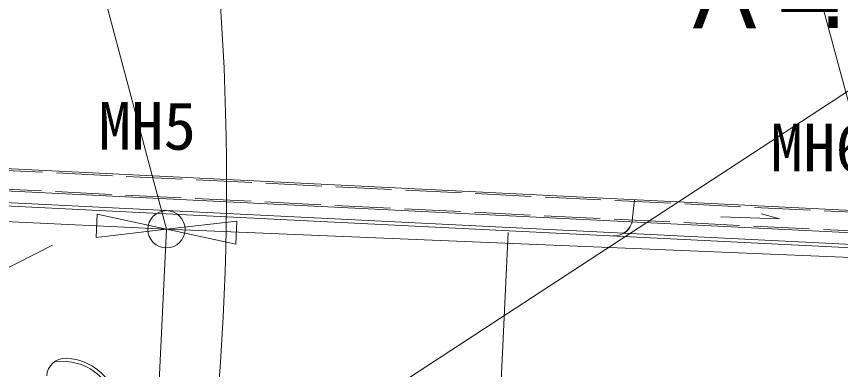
# Model space of a CAD drawing. Units: millimetres on the paper. Extents: x 0 to 420, y -21 to 297.
# Drawn here: x 287.2 to 375.6, y 202.1 to 240 of the extents above; entities that cross this region are included whole.
import ezdxf
from ezdxf.enums import TextEntityAlignment as Align

# ---------------------------------------------------------------- set-up
doc = ezdxf.new("R2010")
doc.units = ezdxf.units.MM
doc.linetypes.add('DASHED', pattern=[7.5, 6, -1.5])
for name, color, linetype, lineweight in [('_0-5_②．汚水', 7, 'Continuous', 9), ('①．道路', 7, 'Continuous', 9), ('①．雨水', 7, 'Continuous', 9), ('②．汚水', 3, 'Continuous', 9), ('⑥．新設', 5, 'Continuous', 9), ('⑦．防火', 3, 'Continuous', 9), ('造成地', 7, 'Continuous', 9)]:
    doc.layers.add(name, color=color, linetype=linetype, lineweight=lineweight)
doc.styles.add('ＭＳ ゴシック', font='')
doc.styles.get('ＭＳ ゴシック').set_extended_font_data('MS Gothic')

msp = doc.modelspace()

# ---------------------------------------------------------------- linework, layer by layer
at = {"layer": '_0-5_②．汚水'}
for p, q in [((303.284, 217.172), (291.515, 261.095)), ((380.954, 214.008), (369.348, 257.322)), ((291.036, 215.484), (247.925, 193.616))]:
    msp.add_line(p, q, dxfattribs=at)
at = {"layer": '①．道路'}
for p, q in [((181.203, 228.849), (387.36, 218.686)), ((178.367, 224.984), (419.358, 213.104)), ((178.385, 225.343), (419.358, 213.464)), ((353.207, 217.76), (353.497, 220.355)), ((291.35, 203.035), (292.493, 202.978))]:
    msp.add_line(p, q, dxfattribs=at)
for centre, radius, start, end in [((351.306, 218.461), 2, 267.17781, 339.72021), ((292.413, 201.34), 2, 87.17781, 177.13799), ((292.216, 197.345), 5.64, 37.63925, 87.17781), ((292.216, 197.345), 6, 357.17781, 87.17781)]:
    msp.add_arc(centre, radius, start, end, dxfattribs=at)
at = {"layer": '①．雨水', "linetype": 'DASHED'}
for p, q in [((387.35, 218.486), (181.194, 228.649)), ((387.251, 216.489), (181.095, 226.651))]:
    msp.add_line(p, q, dxfattribs=at)
at = {"layer": '①．雨水'}
for p, q in [((387.36, 218.686), (181.203, 228.849)), ((387.242, 216.289), (181.085, 226.452)), ((362.771, 218.519), (369.043, 218.298)), ((369.043, 218.298), (367.125, 218.82))]:
    msp.add_line(p, q, dxfattribs=at)
at = {"layer": '②．汚水'}
for p, q in [((303.268, 217.173), (168.436, 223.704)), ((295.838, 218.784), (295.717, 216.287)), ((303.268, 217.173), (295.838, 218.784)), ((310.819, 218.059), (303.268, 217.173)), ((310.698, 215.562), (310.819, 218.059)), ((294.486, 34.397), (303.268, 217.173)), ((295.717, 216.287), (303.268, 217.173)), ((380.954, 213.989), (303.268, 217.173)), ((303.268, 217.173), (310.698, 215.562))]:
    msp.add_line(p, q, dxfattribs=at)
msp.add_circle((303.268, 217.173), 2, dxfattribs=at)
at = {"layer": '⑥．新設'}
msp.add_line((339.947, 216.825), (339.121, 199.445), dxfattribs=at)
at = {"layer": '⑦．防火', "color": 5}
msp.add_line((404.422, 250.26), (169.884, 97.316), dxfattribs=at)
msp.add_arc((29.708, 222.223), 280, 307.59419, 11.07823, dxfattribs=at)
at = {"layer": '造成地', "linetype": 'DASHED'}
for p, q in [((387.35, 218.486), (181.194, 228.649)), ((387.251, 216.488), (181.095, 226.651))]:
    msp.add_line(p, q, dxfattribs=at)
at = {"layer": '造成地'}
for p, q in [((181.203, 228.849), (387.36, 218.686)), ((387.36, 218.686), (181.203, 228.848)), ((387.242, 216.289), (181.085, 226.451)), ((178.367, 224.984), (419.358, 213.104)), ((178.385, 225.343), (419.358, 213.464)), ((353.2, 217.761), (353.49, 220.356)), ((362.771, 218.518), (369.043, 218.298)), ((369.043, 218.298), (367.125, 218.82)), ((291.35, 203.035), (292.493, 202.978))]:
    msp.add_line(p, q, dxfattribs=at)
for centre, radius, start, end in [((351.298, 218.461), 2, 267.17781, 339.72021), ((351.306, 218.461), 2, 267.17781, 339.72021), ((292.216, 197.345), 5.64, 37.63925, 87.17781), ((292.216, 197.345), 6, 357.17781, 87.17781)]:
    msp.add_arc(centre, radius, start, end, dxfattribs=at)
at = {"layer": '造成地', "color": 1}
msp.add_arc((292.413, 201.34), 2, 87.17781, 177.13799, dxfattribs=at)

# ---------------------------------------------------------------- texts
at = {"layer": '②．汚水', "style": 'ＭＳ ゴシック'}
for s, p in [('MH5', (295.971, 224.168)), ('MH6', (368.086, 221.836))]:
    msp.add_text(s, height=5.132, dxfattribs=at).set_placement(p, align=Align.BOTTOM_LEFT)
at = {"layer": '造成地', "color": 1, "style": 'ＭＳ ゴシック'}
msp.add_text('Ａ≒9300ｍ2', height=7.331, rotation=0.002, dxfattribs=at).set_placement((358.211, 236.542), align=Align.BOTTOM_LEFT)

doc.saveas('drawing.dxf')
